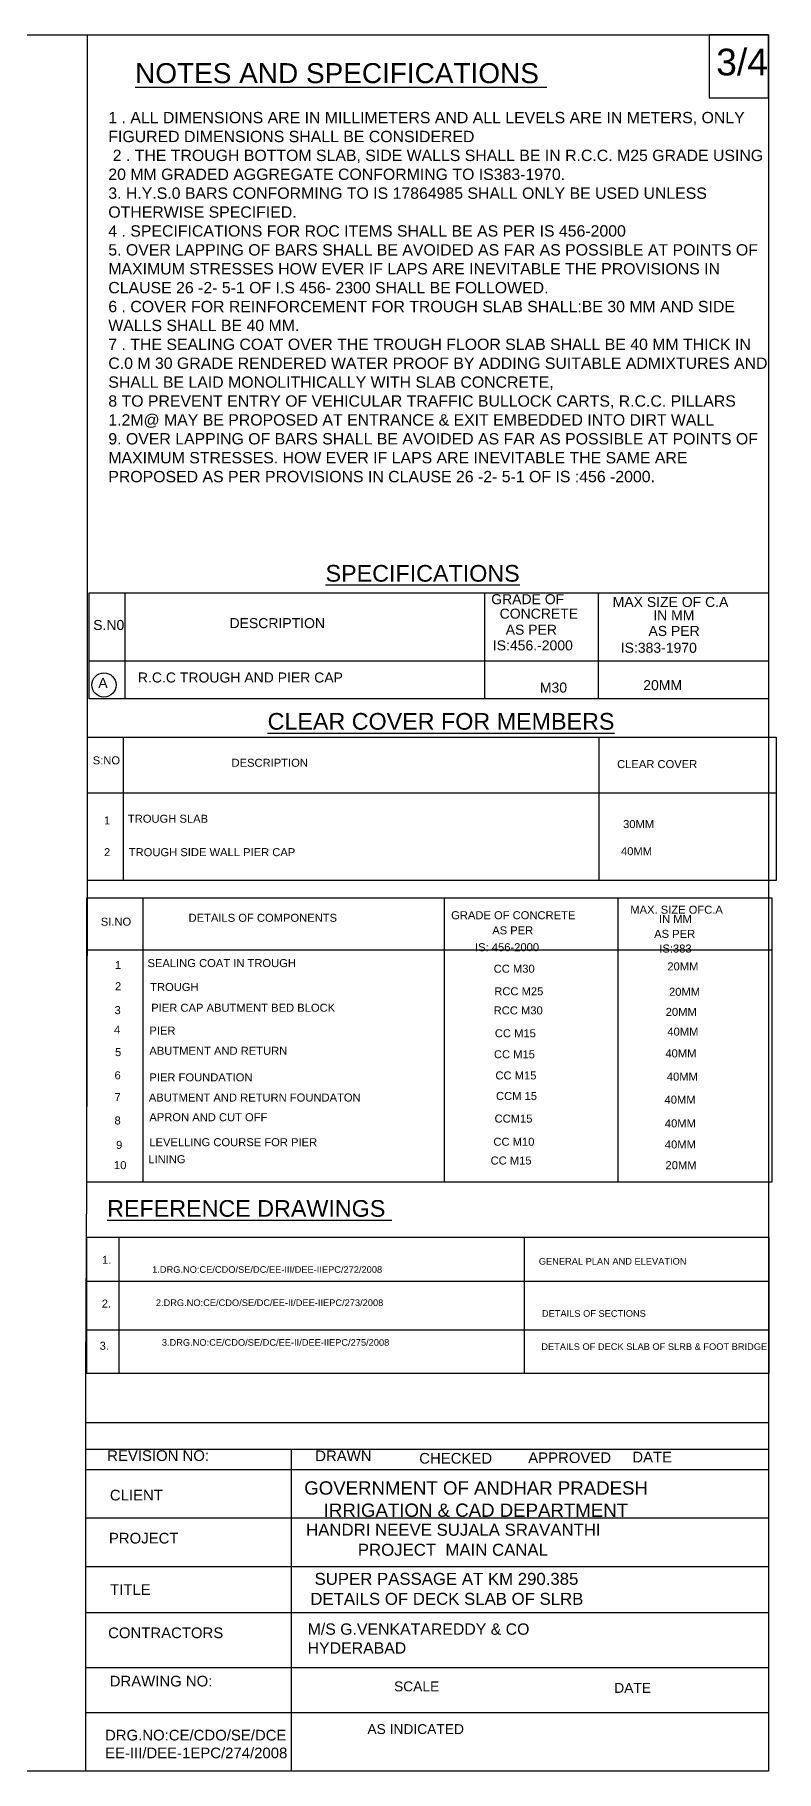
# Model space of a CAD drawing. Header units: millimetres. Extents: x 2542827 to 2559432, y 44351943 to 44364966.
# Drawn here: x 2553873 to 2559432, y 44351943 to 44364966 of the extents above; entities that cross this region are included whole.
import ezdxf

# ---------------------------------------------------------------- set-up
doc = ezdxf.new("R2010")
doc.units = ezdxf.units.MM
doc.header["$MEASUREMENT"] = 0
doc.layers.add('DIMENSION', color=7, linetype='Continuous')
doc.layers.add('TEXT', color=7, linetype='Continuous')
doc.styles.get("Standard").update_dxf_attribs({"font": 'arial.ttf', "height": 60})

msp = doc.modelspace()

# ---------------------------------------------------------------- linework, layer by layer
at = {"layer": 'DIMENSION', "color": 0}
for points in [[(2559372.7, 44351943.3), (2542827.2, 44351943.3), (2542827.2, 44364966.3), (2559372.7, 44364966.3)], [(2554269.7, 44359699.4), (2559431.8, 44359699.4), (2559431.8, 44358623.7), (2554269.7, 44358623.7)], [(2554263.8, 44358493.7), (2559399.9, 44358493.7), (2559399.9, 44356361.7), (2554263.8, 44356361.7)], [(2559376.1, 44354925.8), (2554263.5, 44354925.8), (2554263.5, 44355949.1), (2559376.1, 44355949.1)]]:
    msp.add_lwpolyline(points, close=True, dxfattribs=at)
at = {"layer": 'DIMENSION'}
msp.add_lwpolyline([(2554255.6, 44354559.3), (2554255.6, 44354925.8), (2554263.8, 44356361.7), (2554269.7, 44358623.7), (2554269.7, 44359845.9), (2554269.7, 44364966.3)], dxfattribs=at)
for points in [[(2559372.7, 44364966.3), (2558929.3, 44364966.3), (2558929.3, 44364493.3), (2559372.7, 44364493.3)], [(2554282.1, 44360780.6), (2559372.7, 44360780.6), (2559372.7, 44359985.2), (2554282.1, 44359985.2)]]:
    msp.add_lwpolyline(points, close=True, dxfattribs=at)
at = {"layer": 'DIMENSION', "color": 0}
for points in [[(2554548.1, 44360780.6), (2554548.1, 44359985.2)], [(2557245.3, 44360780.6), (2557245.3, 44359985.2)], [(2558097.8, 44360780.6), (2558097.8, 44359985.2)], [(2554282.1, 44360269.8), (2559372.7, 44360269.8)], [(2554537, 44359699.4), (2554537, 44358623.7)], [(2558101.5, 44359699.4), (2558101.5, 44358623.7)], [(2554269.7, 44359281.5), (2559431.8, 44359281.5)], [(2554684.1, 44358493.7), (2554684.1, 44356361.7)], [(2556946, 44356361.7), (2556946, 44358493.7)], [(2558243.4, 44358493.7), (2558243.4, 44356361.7)], [(2554263.8, 44358102.9), (2559399.9, 44358102.9)], [(2554504.2, 44355949.1), (2554504.2, 44354925.8)], [(2557543, 44355949.1), (2557543, 44354925.8)], [(2554263.5, 44355617.6), (2559376.1, 44355617.6)], [(2559376.1, 44355252.1), (2554263.5, 44355252.1)]]:
    msp.add_lwpolyline(points, dxfattribs=at)
msp.add_circle((2554392, 44360089.9), 90.6, dxfattribs=at)
at = {"layer": 'TEXT', "color": 0}
msp.add_lwpolyline([(2554255.6, 44354559.3), (2559372.7, 44354559.3), (2559372.7, 44351943.3), (2554255.6, 44351943.3)], close=True, dxfattribs=at)
for points in [[(2554255.6, 44354357.8), (2559372.7, 44354357.8)], [(2555796.1, 44354354.2), (2555796.1, 44351943.3)], [(2554255.6, 44354206.7), (2559372.7, 44354206.7)], [(2554255.6, 44353843.1), (2559372.7, 44353843.1)], [(2554255.6, 44353479.1), (2559372.7, 44353479.1)], [(2559372.7, 44353131), (2554255.6, 44353131)], [(2554255.6, 44352720.5), (2559372.7, 44352720.5)], [(2554255.6, 44352383.7), (2559372.7, 44352383.7)]]:
    msp.add_lwpolyline(points, dxfattribs=at)

# ---------------------------------------------------------------- texts
at = {"layer": 'DIMENSION'}
msp.add_text('3/4', height=200, dxfattribs=at).set_placement((2558981.4, 44364661.3))
at = {"layer": 'DIMENSION', "color": 0}
for s, height, p in [('%%UNOTES AND SPECIFICATIONS ', 150, (2554625.9, 44364603.2)), ('%%USPECIFICATIONS', 125, (2556053.4, 44360864.6)), ('GRADE OF', 75, (2557295.1, 44360695.7)), ('MAX SIZE OF C.A', 75, (2558205.7, 44360674.6)), ('S.N0', 75, (2554311.7, 44360502.5)), ('DESCRIPTION', 75, (2555333.5, 44360516.2)), ('CONCRETE', 75, (2557358.5, 44360587.3)), ('IN MM', 75, (2558510.2, 44360575.2)), ('AS PER', 75, (2557403.7, 44360466.8)), ('AS PER', 75, (2558474, 44360457.8)), ('IS:456.-2000', 75, (2557307.2, 44360349.3)), ('IS:383-1970', 75, (2558266, 44360331.3)), ('R.C.C TROUGH AND PIER CAP', 75, (2554647, 44360108.4)), ('A', 75, (2554350, 44360067.8)), ('M30', 75, (2557660, 44360033.1)), ('20MM', 75, (2558434.8, 44360051.2)), ('%%UCLEAR COVER FOR MEMBERS', 125, (2555618.9, 44359754.6)), ('S:NO', 60, (2554308, 44359494.5)), ('DESCRIPTION', 60, (2555348.5, 44359476.3)), ('CLEAR COVER', 60, (2558238.8, 44359466.5)), ('1', 60, (2554392.7, 44359044.2)), ('TROUGH SLAB', 60, (2554571.8, 44359056.8)), ('30MM', 60, (2558283.7, 44359016.7)), ('2', 60, (2554392.7, 44358806)), ('TROUGH SIDE WALL PIER CAP', 60, (2554578.3, 44358806)), ('40MM', 60, (2558267.8, 44358813.2)), ('DETAILS OF COMPONENTS', 60, (2555026.5, 44358313.8)), ('GRADE OF CONCRETE', 60, (2556994.8, 44358333.1)), ('MAX. SIZE OFC.A', 60, (2558337.6, 44358374.5)), ('IN MM', 60, (2558552.3, 44358305.7)), ('SI.NO', 60, (2554368.3, 44358284.6)), ('AS PER', 60, (2557302.7, 44358219.7)), ('AS PER ', 60, (2558516.6, 44358193.2)), ('IS: 456-2000', 60, (2557173.9, 44358093.2)), ('IS:383', 60, (2558555, 44358083.4)), ('1', 60, (2554474.6, 44357959.7)), ('SEALING COAT IN TROUGH', 60, (2554718.6, 44357974.2)), ('CC M30', 60, (2557313.6, 44357932.1)), ('20MM', 60, (2558615.5, 44357949.2)), ('2', 60, (2554475.3, 44357800.7)), ('TROUGH', 60, (2554738.6, 44357794.9)), ('RCC M25', 60, (2557318, 44357762.5)), ('20MM', 60, (2558627.9, 44357759)), ('3', 60, (2554471.3, 44357621.3)), ('PIER CAP ABUTMENT BED BLOCK', 60, (2554746.6, 44357639.4)), ('RCC M30', 60, (2557313.6, 44357619.4)), ('20MM', 60, (2558603.1, 44357608.3)), ('4', 60, (2554467.3, 44357473.9)), ('PIER', 60, (2554732.6, 44357468)), ('CC M15', 60, (2557322.4, 44357447.7)), ('40MM', 60, (2558615.5, 44357460.1)), ('5', 60, (2554475.3, 44357306.5)), ('ABUTMENT AND RETURN', 60, (2554732.6, 44357316.5)), ('CC M15', 60, (2557315.7, 44357290.3)), ('40MM', 60, (2558600.7, 44357297.1)), ('6', 60, (2554471.3, 44357132.6)), ('CC M15', 60, (2557326.7, 44357131.7)), ('PIER FOUNDATION', 60, (2554732.6, 44357117.2)), ('40MM', 60, (2558611.6, 44357122.8)), ('7', 60, (2554471.3, 44356969.2)), ('ABUTMENT AND RETURN FOUNDATON', 60, (2554728.6, 44356965.8)), ('CCM 15', 60, (2557331.1, 44356977.6)), ('40MM', 60, (2558594.3, 44356949.9)), ('8', 60, (2554471.3, 44356793.8)), ('APRON AND CUT OFF', 60, (2554732.6, 44356818.3)), ('CCM15', 60, (2557320.1, 44356808.1)), ('40MM', 60, (2558596.8, 44356772.1)), ('9', 60, (2554483.2, 44356610.4)), ('LEVELLING COURSE FOR PIER', 60, (2554732.6, 44356631)), ('CC M10', 60, (2557311.6, 44356634.4)), ('40MM', 60, (2558596.8, 44356614)), ('LINING', 60, (2554724.6, 44356503.4)), ('CC M15', 60, (2557290.4, 44356493.6)), ('10', 60, (2554467.3, 44356458.9)), ('20MM', 60, (2558601.7, 44356458.4)), ('1.', 60, (2554377.7, 44355748.8)), ('2.', 60, (2554375.9, 44355420.7)), ('3.', 60, (2554359.9, 44355104.1))]:
    msp.add_text(s, height=height, dxfattribs=at).set_placement(p)
at = {"layer": 'DIMENSION', "color": 0, "insert": (2554424.9, 44364387.4), "char_height": 85, "width": 4971.81, "attachment_point": 1}
msp.add_mtext('1 . ALL DIMENSIONS ARE IN MILLIMETERS AND ALL LEVELS ARE IN METERS, ONLY FIGURED DIMENSIONS SHALL BE CONSIDERED\\P 2 . THE TROUGH BOTTOM SLAB, SIDE WALLS SHALL BE IN R.C.C. M25 GRADE USING 20 MM GRADED AGGREGATE CONFORMING TO IS383-1970. \\P3. H.Y.S.0 BARS CONFORMING TO IS 17864985 SHALL ONLY BE USED UNLESS OTHERWISE SPECIFIED. \\P4 . SPECIFICATIONS FOR ROC ITEMS SHALL BE AS PER IS 456-2000 \\P5. OVER LAPPING OF BARS SHALL BE AVOIDED AS FAR AS POSSIBLE AT POINTS OF MAXIMUM STRESSES HOW EVER IF LAPS ARE INEVITABLE THE PROVISIONS IN CLAUSE 26 -2- 5-1 OF I.S 456- 2300 SHALL BE FOLLOWED. \\P6 . COVER FOR REINFORCEMENT FOR TROUGH SLAB SHALL:BE 30 MM AND SIDE WALLS SHALL BE 40 MM. \\P7 . THE SEALING COAT OVER THE TROUGH FLOOR SLAB SHALL BE 40 MM THICK IN C.0 M 30 GRADE RENDERED WATER PROOF BY ADDING SUITABLE ADMIXTURES AND SHALL BE LAID MONOLITHICALLY WITH SLAB CONCRETE, \\P8 TO PREVENT ENTRY OF VEHICULAR TRAFFIC BULLOCK CARTS, R.C.C. PILLARS 1.2M@ MAY BE PROPOSED AT ENTRANCE & EXIT EMBEDDED INTO DIRT WALL \\P9. OVER LAPPING OF BARS SHALL BE AVOIDED AS FAR AS POSSIBLE AT POINTS OF MAXIMUM STRESSES. HOW EVER IF LAPS ARE INEVITABLE THE SAME ARE PROPOSED AS PER PROVISIONS IN CLAUSE 26 -2- 5-1 OF IS :456 -2000. ', dxfattribs=at)
at = {"layer": 'TEXT', "color": 0}
for s, height, p in [('%%UREFERENCE DRAWINGS ', 125, (2554415.9, 44356101.8)), ('GENERAL PLAN AND ELEVATION ', 49.687, (2557652, 44355742.6)), ('1.DRG.NO:CE/CDO/SE/DC/EE-III/DEE-IIEPC/272/2008', 49.687, (2554753.5, 44355681.4)), ('2.DRG.NO:CE/CDO/SE/DC/EE-II/DEE-IIEPC/273/2008', 49.687, (2554781.2, 44355432.3)), ('DETAILS OF SECTIONS ', 49.687, (2557675.3, 44355351.6)), ('3.DRG.NO:CE/CDO/SE/DC/EE-II/DEE-IIEPC/275/2008', 49.687, (2554826.1, 44355134.3)), ('DETAILS OF DECK SLAB OF SLRB & FOOT BRIDGE ', 49.687, (2557670.7, 44355103)), ('REVISION NO:', 80, (2554416.4, 44354270.4)), ('DRAWN ', 80, (2555975.8, 44354269)), ('CHECKED ', 80, (2556755.5, 44354250.3)), ('APPROVED ', 80, (2557572.5, 44354255)), ('DATE ', 80, (2558353, 44354259.7)), ('CLIENT', 80, (2554436.6, 44353974.2)), ('PROJECT', 80, (2554429.4, 44353651.4)), ('TITLE ', 80, (2554438, 44353265.7)), ('CONTRACTORS ', 80, (2554423.6, 44352941.5)), ('DRAWING NO:', 80, (2554435.3, 44352579.3)), ('SCALE ', 74, (2556566.8, 44352542.7)), ('DATE ', 74, (2558217.5, 44352531.1)), ('AS INDICATED ', 74, (2556367.1, 44352222.6))]:
    msp.add_text(s, height=height, dxfattribs=at).set_placement(p)
at = {"layer": 'TEXT', "color": 0, "attachment_point": 1}
for s, insert, char_height, width in [('\\pi171.71;GOVERNMENT OF ANDHAR PRADESH  \\P\\pi317.79;IRRIGATION & CAD DEPARTMENT ', (2555721.7, 44354117.8), 100, 2901.676), ('\\pi90.66;HANDRI NEEVE SUJALA SRAVANTHI \\P\\pi478.38;PROJECT  MAIN CANAL ', (2555817, 44353799.4), 90, 2367.718), ('\\pi240.41;SUPER PASSAGE AT KM 290.385 \\P\\pi208.48;DETAILS OF DECK SLAB OF SLRB ', (2555730.6, 44353431.4), 90, 2447.739), ('M/S G.VENKATAREDDY & CO  HYDERABAD ', (2555919.2, 44353052), 85, 1821.246), ('DRG.NO:CE/CDO/SE/DCE EE-III/DEE-1EPC/274/2008', (2554400.3, 44352254.1), 80, 854.161)]:
    msp.add_mtext(s, dxfattribs=dict(at, insert=insert, char_height=char_height, width=width))

doc.saveas('drawing.dxf')
